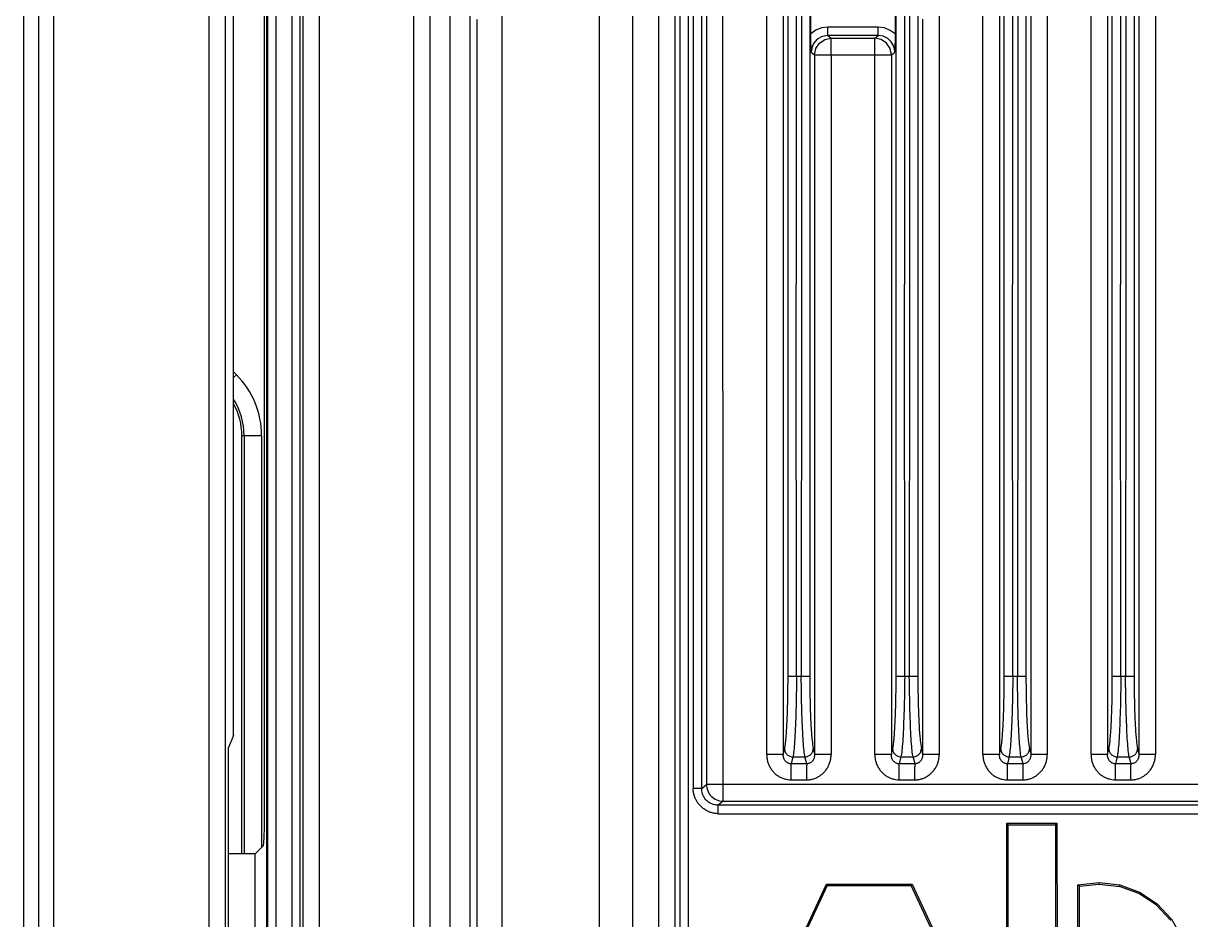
# Model space of a CAD drawing. Header units: millimetres. Extents: x -3132 to 28633, y 682 to 5849.
# Drawn here: x 23238.3 to 23308.5, y 5089.6 to 5143.4 of the extents above; entities that cross this region are included whole.
import ezdxf

# ---------------------------------------------------------------- set-up
doc = ezdxf.new("R2010")
doc.units = ezdxf.units.MM

# ---------------------------------------------------------------- blocks, each defined once
blk = doc.blocks.new('gf')
at = {"linetype": 'Continuous'}
for p, q in [((19936.159, 5447.259), (19936.159, 5018.821)), ((19937.076, 5447.259), (19937.076, 5019.862)), ((19963.024, 5125.971), (19963.024, 5432.418)), ((19961.798, 5399.73), (19961.798, 5126.778)), ((19970.792, 5375.763), (19970.792, 5138.578)), ((19950.654, 5267.773), (19950.654, 5369.434)), ((19950.792, 5369.434), (19950.792, 5147.434)), ((19980.857, 5272.194), (19980.857, 5367.325)), ((19981.851, 5367.325), (19981.851, 5272.194)), ((19991.227, 5367.325), (19991.227, 5272.194)), ((19993.857, 5272.194), (19993.857, 5367.325)), ((19994.851, 5367.325), (19994.851, 5272.194)), ((19996.734, 5367.325), (19996.733, 5272.212)), ((19997.727, 5367.325), (19997.727, 5272.194)), ((20000.357, 5272.194), (20000.357, 5367.325)), ((20001.351, 5367.325), (20001.351, 5272.194)), ((20003.234, 5367.325), (20003.233, 5272.212)), ((20004.227, 5367.325), (20004.227, 5272.194)), ((19950.846, 5366.42), (19950.846, 5150.448)), ((19952.968, 5366.198), (19952.968, 5150.67)), ((19953.967, 5150.62), (19953.967, 5366.249)), ((19959.627, 5366.249), (19959.627, 5150.62)), ((19960.626, 5150.547), (19960.626, 5366.321)), ((19950.775, 5365.452), (19950.775, 5151.417)), ((19951.363, 5150.925), (19951.363, 5365.944)), ((19952.309, 5365.934), (19952.309, 5150.934)), ((19952.809, 5150.909), (19952.809, 5365.96)), ((19974.357, 5365.325), (19974.357, 5151.544)), ((19975.351, 5151.544), (19975.351, 5365.325)), ((19977.234, 5365.325), (19977.234, 5270.386)), ((19978.229, 5270.381), (19978.227, 5365.325)), ((19972.792, 5361.194), (19972.792, 5155.675)), ((19937.992, 5156.265), (19937.992, 5360.776)), ((19982.138, 5276.761), (19982.138, 5360.863)), ((19983.446, 5360.863), (19983.446, 5276.879)), ((19988.638, 5276.761), (19988.638, 5360.863)), ((19989.946, 5360.863), (19989.946, 5276.879)), ((19995.138, 5276.761), (19995.138, 5360.863)), ((19996.446, 5360.863), (19996.446, 5276.879)), ((20001.638, 5276.761), (20001.638, 5360.863)), ((20002.946, 5360.863), (20002.946, 5276.879)), ((19975.638, 5358.863), (19975.638, 5158.005)), ((19976.153, 5158.005), (19976.153, 5358.863)), ((19976.432, 5358.863), (19976.432, 5270.142)), ((19976.946, 5270.142), (19976.946, 5358.863)), ((19947.31, 5351.197), (19947.31, 5165.949)), ((19948.309, 5165.949), (19948.309, 5351.197)), ((19948.792, 5273.331), (19948.792, 5351.197)), ((19982.637, 5350.434), (19982.637, 5300.434)), ((19982.947, 5350.434), (19982.947, 5300.434)), ((19989.137, 5350.434), (19989.137, 5300.434)), ((19989.447, 5350.434), (19989.447, 5300.434)), ((19995.637, 5350.434), (19995.637, 5300.434)), ((19995.947, 5350.434), (19995.947, 5300.434)), ((20002.137, 5350.434), (20002.137, 5300.434)), ((20002.447, 5350.434), (20002.447, 5300.434)), ((19983.504, 5315.501), (19983.504, 5321.368)), ((19988.58, 5321.368), (19988.58, 5315.501)), ((19964.93, 5317.739), (19964.93, 5201.881)), ((19963.455, 5200.505), (19963.456, 5316.363)), ((19990.234, 5316.378), (19990.233, 5272.212)), ((19984.533, 5315.409), (19984.533, 5315.909)), ((19987.552, 5315.909), (19984.533, 5315.909)), ((19987.552, 5315.409), (19987.552, 5315.909)), ((19984.533, 5315.409), (19984.732, 5315.243)), ((19987.552, 5315.409), (19984.533, 5315.409)), ((19984.731, 5315.151), (19984.727, 5315.243)), ((19984.732, 5315.243), (19987.353, 5315.243)), ((19987.353, 5315.243), (19987.552, 5315.409)), ((19987.357, 5272.194), (19987.357, 5315.243)), ((19983.534, 5314.412), (19983.734, 5314.244)), ((19983.734, 5314.244), (19983.733, 5272.212)), ((19983.734, 5314.244), (19984.361, 5314.244)), ((19984.361, 5314.244), (19984.727, 5314.244)), ((19984.727, 5314.244), (19984.727, 5272.194)), ((19984.727, 5314.244), (19987.357, 5314.244)), ((19987.357, 5314.244), (19988.351, 5314.244)), ((19988.351, 5314.244), (19988.551, 5314.412)), ((19988.351, 5314.244), (19988.351, 5272.194)), ((19982.653, 5276.879), (19982.637, 5300.434)), ((19982.947, 5300.434), (19982.932, 5276.879)), ((19989.153, 5276.879), (19989.137, 5300.434)), ((19989.447, 5300.434), (19989.432, 5276.879)), ((19995.653, 5276.879), (19995.637, 5300.434)), ((19995.947, 5300.434), (19995.932, 5276.879)), ((20002.153, 5276.879), (20002.137, 5300.434)), ((20002.447, 5300.434), (20002.432, 5276.879)), ((19948.967, 5295.019), (19948.792, 5295.193)), ((19948.792, 5294.844), (19948.967, 5295.019)), ((19949.298, 5266.211), (19949.298, 5291.35)), ((19950.486, 5291.35), (19949.298, 5291.35)), ((19949.432, 5291.35), (19949.432, 5266.211)), ((19950.486, 5291.35), (19950.486, 5266.603)), ((19983.446, 5276.879), (19982.138, 5276.879)), ((19989.946, 5276.879), (19988.638, 5276.879)), ((19996.446, 5276.879), (19995.138, 5276.879)), ((20002.946, 5276.879), (20001.638, 5276.879)), ((19982.138, 5276.525), (19982.138, 5276.761)), ((19988.638, 5276.525), (19988.638, 5276.761)), ((19995.138, 5276.525), (19995.138, 5276.761)), ((20001.638, 5276.525), (20001.638, 5276.761)), ((19948.792, 5273.331), (19948.496, 5272.614)), ((19948.496, 5259.992), (19948.496, 5272.614)), ((19981.851, 5272.194), (19980.857, 5272.194)), ((19981.851, 5272.194), (19981.937, 5272.563)), ((19982.429, 5272.049), (19982.331, 5271.632)), ((19982.429, 5272.049), (19983.156, 5272.049)), ((19983.276, 5271.632), (19983.156, 5272.049)), ((19983.655, 5272.532), (19983.733, 5272.212)), ((19988.351, 5272.194), (19987.357, 5272.194)), ((19988.351, 5272.194), (19988.437, 5272.563)), ((19988.929, 5272.049), (19988.831, 5271.632)), ((19988.929, 5272.049), (19989.656, 5272.049)), ((19989.776, 5271.632), (19989.656, 5272.049)), ((19990.155, 5272.532), (19990.233, 5272.212)), ((19994.851, 5272.194), (19993.857, 5272.194)), ((19994.851, 5272.194), (19994.937, 5272.563)), ((19995.429, 5272.049), (19995.331, 5271.632)), ((19995.429, 5272.049), (19996.156, 5272.049)), ((19996.276, 5271.632), (19996.156, 5272.049)), ((19996.655, 5272.532), (19996.733, 5272.212)), ((20001.351, 5272.194), (20000.357, 5272.194)), ((20001.351, 5272.194), (20001.437, 5272.563)), ((20001.929, 5272.049), (20001.831, 5271.632)), ((20001.929, 5272.049), (20002.656, 5272.049)), ((20002.776, 5271.632), (20002.656, 5272.049)), ((20003.155, 5272.532), (20003.233, 5272.212)), ((19982.331, 5270.67), (19982.331, 5271.632)), ((19983.276, 5271.632), (19982.331, 5271.632)), ((19983.253, 5271.418), (19983.253, 5270.67)), ((19988.831, 5270.67), (19988.831, 5271.632)), ((19989.776, 5271.632), (19988.831, 5271.632)), ((19989.753, 5271.418), (19989.753, 5270.67)), ((19995.331, 5270.67), (19995.331, 5271.632)), ((19996.276, 5271.632), (19995.331, 5271.632)), ((19996.253, 5271.418), (19996.253, 5270.67)), ((20001.831, 5270.67), (20001.831, 5271.632)), ((20002.776, 5271.632), (20001.831, 5271.632)), ((19982.331, 5270.67), (19983.253, 5270.67)), ((19988.831, 5270.67), (19989.753, 5270.67)), ((19995.331, 5270.67), (19996.253, 5270.67)), ((20001.831, 5270.67), (20002.753, 5270.67)), ((20002.753, 5270.67), (20002.753, 5270.824)), ((19976.946, 5270.142), (19976.432, 5270.142)), ((19976.946, 5270.142), (19977.234, 5270.386)), ((19977.703, 5270.384), (19977.335, 5270.383)), ((19977.917, 5270.383), (19977.703, 5270.384)), ((19978.229, 5270.381), (19977.917, 5270.383)), ((19978.23, 5270.301), (19978.229, 5270.381)), ((20039.355, 5270.381), (19978.229, 5270.381)), ((19978.232, 5269.92), (19978.23, 5270.301)), ((19978.232, 5269.724), (19978.232, 5269.92)), ((19978.232, 5269.385), (19977.945, 5269.145)), ((19977.945, 5268.632), (19977.945, 5269.145)), ((20039.639, 5269.145), (19977.945, 5269.145)), ((19978.232, 5269.385), (19978.232, 5269.392)), ((19978.232, 5269.385), (20039.353, 5269.385)), ((19977.945, 5268.632), (20039.639, 5268.632)), ((19995.296, 5259.714), (19995.292, 5268.058)), ((19995.38, 5267.97), (19995.292, 5268.058)), ((19995.292, 5268.058), (19998.31, 5268.058)), ((19995.38, 5259.715), (19995.38, 5267.97)), ((19995.38, 5267.97), (19998.222, 5267.97)), ((19998.222, 5267.97), (19998.31, 5268.058)), ((19998.222, 5267.97), (19998.222, 5259.131)), ((19998.31, 5268.058), (19998.315, 5259.132)), ((19950.595, 5266.712), (19950.094, 5266.211)), ((19950.094, 5266.211), (19948.496, 5266.211)), ((19950.094, 5250.658), (19950.094, 5266.211)), ((19979.347, 5253.468), (19984.442, 5264.399)), ((19984.498, 5264.311), (19979.485, 5253.556)), ((19984.442, 5264.399), (19989.604, 5264.399)), ((19984.498, 5264.311), (19984.442, 5264.399)), ((19984.498, 5264.311), (19989.548, 5264.311)), ((19989.548, 5264.311), (19989.604, 5264.399)), ((19994.561, 5253.556), (19989.548, 5264.311)), ((19989.604, 5264.399), (19994.699, 5253.468)), ((19999.57, 5264.353), (20000.848, 5264.494)), ((19999.57, 5261.151), (19999.57, 5264.353)), ((19999.658, 5264.275), (19999.57, 5264.353)), ((19999.658, 5264.275), (20000.848, 5264.406)), ((19999.658, 5261.281), (19999.658, 5264.275)), ((20000.848, 5264.406), (20000.848, 5264.494)), ((20000.848, 5264.494), (20002.08, 5264.351)), ((20000.848, 5264.406), (20002.06, 5264.266)), ((20002.06, 5264.266), (20002.08, 5264.351)), ((20003.233, 5263.842), (20002.06, 5264.266)), ((20002.08, 5264.351), (20003.272, 5263.92)), ((20003.233, 5263.842), (20003.272, 5263.92)), ((20004.273, 5263.154), (20003.233, 5263.842)), ((20003.272, 5263.92), (20004.329, 5263.221)), ((20004.273, 5263.154), (20004.329, 5263.221)), ((20005.127, 5262.239), (20004.273, 5263.154)), ((20004.329, 5263.221), (20005.197, 5262.292)), ((20005.127, 5262.239), (20005.197, 5262.292)), ((20005.197, 5262.292), (20005.84, 5261.182))]:
    blk.add_line(p, q, dxfattribs=at)
for points in [[(19984.533, 5315.909), (19984.161, 5315.862), (19983.811, 5315.724), (19983.504, 5315.501)], [(19983.534, 5314.412), (19983.522, 5314.687), (19983.513, 5314.961), (19983.507, 5315.234), (19983.504, 5315.501)], [(19988.58, 5315.501), (19988.288, 5315.716), (19987.939, 5315.858), (19987.552, 5315.909)], [(19988.58, 5315.501), (19988.576, 5315.145), (19988.566, 5314.779), (19988.551, 5314.412)], [(19984.533, 5315.409), (19984.196, 5315.352), (19983.891, 5315.178), (19983.679, 5314.931), (19983.566, 5314.666), (19983.534, 5314.412)], [(19983.734, 5314.244), (19983.811, 5314.625), (19984.027, 5314.949), (19984.351, 5315.166), (19984.732, 5315.243)], [(19984.727, 5314.244), (19984.731, 5314.609), (19984.731, 5315.151)], [(19988.351, 5314.244), (19988.276, 5314.62), (19988.061, 5314.946), (19987.737, 5315.165), (19987.353, 5315.243)], [(19988.551, 5314.412), (19988.531, 5314.611), (19988.463, 5314.823), (19988.334, 5315.034), (19988.133, 5315.225), (19987.86, 5315.361), (19987.552, 5315.409)], [(19982.653, 5276.879), (19982.649, 5276.617), (19982.646, 5276.356), (19982.641, 5276.096), (19982.637, 5275.839), (19982.632, 5275.584), (19982.626, 5275.333), (19982.62, 5275.086), (19982.614, 5274.844), (19982.607, 5274.608), (19982.599, 5274.378), (19982.591, 5274.154), (19982.583, 5273.939), (19982.574, 5273.731), (19982.564, 5273.532), (19982.555, 5273.342), (19982.544, 5273.162), (19982.533, 5272.992), (19982.522, 5272.833), (19982.51, 5272.685), (19982.498, 5272.548), (19982.485, 5272.423), (19982.472, 5272.311), (19982.458, 5272.211), (19982.443, 5272.123), (19982.429, 5272.049)], [(19983.156, 5272.049), (19983.141, 5272.123), (19983.127, 5272.211), (19983.113, 5272.311), (19983.1, 5272.423), (19983.087, 5272.548), (19983.074, 5272.685), (19983.063, 5272.833), (19983.051, 5272.992), (19983.04, 5273.162), (19983.03, 5273.342), (19983.02, 5273.532), (19983.011, 5273.731), (19983.002, 5273.939), (19982.993, 5274.154), (19982.985, 5274.378), (19982.978, 5274.608), (19982.971, 5274.844), (19982.965, 5275.086), (19982.958, 5275.333), (19982.953, 5275.584), (19982.948, 5275.839), (19982.943, 5276.096), (19982.939, 5276.356), (19982.935, 5276.617), (19982.932, 5276.879)], [(19983.446, 5276.879), (19983.447, 5276.585), (19983.448, 5276.288), (19983.452, 5275.991), (19983.456, 5275.695), (19983.462, 5275.404), (19983.469, 5275.115), (19983.477, 5274.832), (19983.486, 5274.567), (19983.496, 5274.319), (19983.506, 5274.106), (19983.515, 5273.926), (19983.524, 5273.772), (19983.532, 5273.639), (19983.54, 5273.525), (19983.547, 5273.428), (19983.555, 5273.336), (19983.565, 5273.243), (19983.576, 5273.144), (19983.588, 5273.037), (19983.601, 5272.92), (19983.617, 5272.795), (19983.635, 5272.665), (19983.655, 5272.532)], [(19989.153, 5276.879), (19989.149, 5276.617), (19989.146, 5276.356), (19989.141, 5276.096), (19989.137, 5275.839), (19989.132, 5275.584), (19989.126, 5275.333), (19989.12, 5275.086), (19989.114, 5274.844), (19989.107, 5274.608), (19989.099, 5274.378), (19989.091, 5274.154), (19989.083, 5273.939), (19989.074, 5273.731), (19989.064, 5273.532), (19989.055, 5273.342), (19989.044, 5273.162), (19989.033, 5272.992), (19989.022, 5272.833), (19989.01, 5272.685), (19988.998, 5272.548), (19988.985, 5272.423), (19988.972, 5272.311), (19988.958, 5272.211), (19988.943, 5272.123), (19988.929, 5272.049)], [(19989.656, 5272.049), (19989.641, 5272.123), (19989.627, 5272.211), (19989.613, 5272.311), (19989.6, 5272.423), (19989.587, 5272.548), (19989.574, 5272.685), (19989.563, 5272.833), (19989.551, 5272.992), (19989.54, 5273.162), (19989.53, 5273.342), (19989.52, 5273.532), (19989.511, 5273.731), (19989.502, 5273.939), (19989.493, 5274.154), (19989.485, 5274.378), (19989.478, 5274.608), (19989.471, 5274.844), (19989.465, 5275.086), (19989.458, 5275.333), (19989.453, 5275.584), (19989.448, 5275.839), (19989.443, 5276.096), (19989.439, 5276.356), (19989.435, 5276.617), (19989.432, 5276.879)], [(19989.946, 5276.879), (19989.947, 5276.585), (19989.948, 5276.288), (19989.952, 5275.991), (19989.956, 5275.695), (19989.962, 5275.404), (19989.969, 5275.115), (19989.977, 5274.832), (19989.986, 5274.567), (19989.996, 5274.319), (19990.006, 5274.106), (19990.015, 5273.926), (19990.024, 5273.772), (19990.032, 5273.639), (19990.04, 5273.525), (19990.047, 5273.428), (19990.055, 5273.336), (19990.065, 5273.243), (19990.076, 5273.144), (19990.088, 5273.037), (19990.101, 5272.92), (19990.117, 5272.795), (19990.135, 5272.665), (19990.155, 5272.532)], [(19995.653, 5276.879), (19995.649, 5276.617), (19995.646, 5276.356), (19995.641, 5276.096), (19995.637, 5275.839), (19995.632, 5275.584), (19995.626, 5275.333), (19995.62, 5275.086), (19995.614, 5274.844), (19995.607, 5274.608), (19995.599, 5274.378), (19995.591, 5274.154), (19995.583, 5273.939), (19995.574, 5273.731), (19995.564, 5273.532), (19995.555, 5273.342), (19995.544, 5273.162), (19995.533, 5272.992), (19995.522, 5272.833), (19995.51, 5272.685), (19995.498, 5272.548), (19995.485, 5272.423), (19995.472, 5272.311), (19995.458, 5272.211), (19995.443, 5272.123), (19995.429, 5272.049)], [(19996.156, 5272.049), (19996.141, 5272.123), (19996.127, 5272.211), (19996.113, 5272.311), (19996.1, 5272.423), (19996.087, 5272.548), (19996.074, 5272.685), (19996.063, 5272.833), (19996.051, 5272.992), (19996.04, 5273.162), (19996.03, 5273.342), (19996.02, 5273.532), (19996.011, 5273.731), (19996.002, 5273.939), (19995.993, 5274.154), (19995.985, 5274.378), (19995.978, 5274.608), (19995.971, 5274.844), (19995.965, 5275.086), (19995.958, 5275.333), (19995.953, 5275.584), (19995.948, 5275.839), (19995.943, 5276.096), (19995.939, 5276.356), (19995.935, 5276.617), (19995.932, 5276.879)], [(19996.446, 5276.879), (19996.447, 5276.585), (19996.448, 5276.288), (19996.452, 5275.991), (19996.456, 5275.695), (19996.462, 5275.404), (19996.469, 5275.115), (19996.477, 5274.832), (19996.486, 5274.567), (19996.496, 5274.319), (19996.506, 5274.106), (19996.515, 5273.926), (19996.524, 5273.772), (19996.532, 5273.639), (19996.54, 5273.525), (19996.547, 5273.428), (19996.555, 5273.336), (19996.565, 5273.243), (19996.576, 5273.144), (19996.588, 5273.037), (19996.601, 5272.92), (19996.617, 5272.795), (19996.635, 5272.665), (19996.655, 5272.532)], [(20002.153, 5276.879), (20002.149, 5276.617), (20002.146, 5276.356), (20002.141, 5276.096), (20002.137, 5275.839), (20002.132, 5275.584), (20002.126, 5275.333), (20002.12, 5275.086), (20002.114, 5274.844), (20002.107, 5274.608), (20002.099, 5274.378), (20002.091, 5274.154), (20002.083, 5273.939), (20002.074, 5273.731), (20002.064, 5273.532), (20002.055, 5273.342), (20002.044, 5273.162), (20002.033, 5272.992), (20002.022, 5272.833), (20002.01, 5272.685), (20001.998, 5272.548), (20001.985, 5272.423), (20001.972, 5272.311), (20001.958, 5272.211), (20001.943, 5272.123), (20001.929, 5272.049)], [(20002.656, 5272.049), (20002.641, 5272.123), (20002.627, 5272.211), (20002.613, 5272.311), (20002.6, 5272.423), (20002.587, 5272.548), (20002.574, 5272.685), (20002.563, 5272.833), (20002.551, 5272.992), (20002.54, 5273.162), (20002.53, 5273.342), (20002.52, 5273.532), (20002.511, 5273.731), (20002.502, 5273.939), (20002.493, 5274.154), (20002.485, 5274.378), (20002.478, 5274.608), (20002.471, 5274.844), (20002.465, 5275.086), (20002.458, 5275.333), (20002.453, 5275.584), (20002.448, 5275.839), (20002.443, 5276.096), (20002.439, 5276.356), (20002.435, 5276.617), (20002.432, 5276.879)], [(20002.946, 5276.879), (20002.947, 5276.585), (20002.948, 5276.288), (20002.952, 5275.991), (20002.956, 5275.695), (20002.962, 5275.404), (20002.969, 5275.115), (20002.977, 5274.832), (20002.986, 5274.567), (20002.996, 5274.319), (20003.006, 5274.106), (20003.015, 5273.926), (20003.024, 5273.772), (20003.032, 5273.639), (20003.04, 5273.525), (20003.047, 5273.428), (20003.055, 5273.336), (20003.065, 5273.243), (20003.076, 5273.144), (20003.088, 5273.037), (20003.101, 5272.92), (20003.117, 5272.795), (20003.135, 5272.665), (20003.155, 5272.532)], [(19981.937, 5272.563), (19981.944, 5272.597), (19981.951, 5272.635), (19981.958, 5272.676), (19981.965, 5272.72), (19981.972, 5272.768), (19981.979, 5272.819), (19981.986, 5272.874), (19981.992, 5272.931), (19981.999, 5272.992), (19982.005, 5273.055), (19982.012, 5273.122), (19982.018, 5273.192), (19982.025, 5273.264), (19982.031, 5273.34), (19982.037, 5273.418), (19982.043, 5273.5), (19982.048, 5273.584), (19982.054, 5273.671), (19982.06, 5273.76), (19982.065, 5273.852), (19982.07, 5273.946), (19982.075, 5274.043), (19982.08, 5274.142), (19982.085, 5274.243), (19982.089, 5274.346), (19982.094, 5274.45), (19982.098, 5274.557), (19982.102, 5274.665), (19982.106, 5274.775), (19982.109, 5274.886), (19982.113, 5274.998), (19982.116, 5275.111), (19982.119, 5275.226), (19982.121, 5275.341), (19982.124, 5275.457), (19982.126, 5275.574), (19982.129, 5275.692), (19982.13, 5275.81), (19982.132, 5275.929), (19982.134, 5276.048), (19982.135, 5276.167), (19982.136, 5276.287), (19982.138, 5276.525)], [(19988.437, 5272.563), (19988.444, 5272.597), (19988.451, 5272.635), (19988.458, 5272.676), (19988.465, 5272.72), (19988.472, 5272.768), (19988.479, 5272.819), (19988.486, 5272.874), (19988.492, 5272.931), (19988.499, 5272.992), (19988.505, 5273.055), (19988.512, 5273.122), (19988.518, 5273.192), (19988.525, 5273.264), (19988.531, 5273.34), (19988.537, 5273.418), (19988.543, 5273.5), (19988.548, 5273.584), (19988.554, 5273.671), (19988.56, 5273.76), (19988.565, 5273.852), (19988.57, 5273.946), (19988.575, 5274.043), (19988.58, 5274.142), (19988.585, 5274.243), (19988.589, 5274.346), (19988.594, 5274.45), (19988.598, 5274.557), (19988.602, 5274.665), (19988.606, 5274.775), (19988.609, 5274.886), (19988.613, 5274.998), (19988.616, 5275.111), (19988.619, 5275.226), (19988.621, 5275.341), (19988.624, 5275.457), (19988.626, 5275.574), (19988.629, 5275.692), (19988.63, 5275.81), (19988.632, 5275.929), (19988.634, 5276.048), (19988.635, 5276.167), (19988.636, 5276.287), (19988.638, 5276.525)], [(19994.937, 5272.563), (19994.944, 5272.597), (19994.951, 5272.635), (19994.958, 5272.676), (19994.965, 5272.72), (19994.972, 5272.768), (19994.979, 5272.819), (19994.986, 5272.874), (19994.992, 5272.931), (19994.999, 5272.992), (19995.005, 5273.055), (19995.012, 5273.122), (19995.018, 5273.192), (19995.025, 5273.264), (19995.031, 5273.34), (19995.037, 5273.418), (19995.043, 5273.5), (19995.048, 5273.584), (19995.054, 5273.671), (19995.06, 5273.76), (19995.065, 5273.852), (19995.07, 5273.946), (19995.075, 5274.043), (19995.08, 5274.142), (19995.085, 5274.243), (19995.089, 5274.346), (19995.094, 5274.45), (19995.098, 5274.557), (19995.102, 5274.665), (19995.106, 5274.775), (19995.109, 5274.886), (19995.113, 5274.998), (19995.116, 5275.111), (19995.119, 5275.226), (19995.121, 5275.341), (19995.124, 5275.457), (19995.126, 5275.574), (19995.129, 5275.692), (19995.13, 5275.81), (19995.132, 5275.929), (19995.134, 5276.048), (19995.135, 5276.167), (19995.136, 5276.287), (19995.138, 5276.525)], [(20001.437, 5272.563), (20001.444, 5272.597), (20001.451, 5272.635), (20001.458, 5272.676), (20001.465, 5272.72), (20001.472, 5272.768), (20001.479, 5272.819), (20001.486, 5272.874), (20001.492, 5272.931), (20001.499, 5272.992), (20001.505, 5273.055), (20001.512, 5273.122), (20001.518, 5273.192), (20001.525, 5273.264), (20001.531, 5273.34), (20001.537, 5273.418), (20001.543, 5273.5), (20001.548, 5273.584), (20001.554, 5273.671), (20001.56, 5273.76), (20001.565, 5273.852), (20001.57, 5273.946), (20001.575, 5274.043), (20001.58, 5274.142), (20001.585, 5274.243), (20001.589, 5274.346), (20001.594, 5274.45), (20001.598, 5274.557), (20001.602, 5274.665), (20001.606, 5274.775), (20001.609, 5274.886), (20001.613, 5274.998), (20001.616, 5275.111), (20001.619, 5275.226), (20001.621, 5275.341), (20001.624, 5275.457), (20001.626, 5275.574), (20001.629, 5275.692), (20001.63, 5275.81), (20001.632, 5275.929), (20001.634, 5276.048), (20001.635, 5276.167), (20001.636, 5276.287), (20001.638, 5276.525)], [(19980.857, 5272.194), (19980.857, 5272.141), (19980.86, 5272.088), (19980.864, 5272.035), (19980.87, 5271.982), (19980.878, 5271.928), (19980.888, 5271.875), (19980.9, 5271.822), (19980.913, 5271.77), (19980.929, 5271.717), (19980.947, 5271.665), (19980.966, 5271.614), (19980.988, 5271.563), (19981.011, 5271.513), (19981.036, 5271.464), (19981.063, 5271.416), (19981.091, 5271.368), (19981.121, 5271.322), (19981.153, 5271.276), (19981.186, 5271.232), (19981.221, 5271.19), (19981.257, 5271.148), (19981.295, 5271.109), (19981.333, 5271.07), (19981.373, 5271.034), (19981.414, 5270.999), (19981.455, 5270.966), (19981.498, 5270.934), (19981.541, 5270.905), (19981.585, 5270.877), (19981.63, 5270.851), (19981.675, 5270.826), (19981.721, 5270.804), (19981.767, 5270.783), (19981.814, 5270.765), (19981.861, 5270.748), (19981.908, 5270.733), (19981.955, 5270.719), (19982.003, 5270.708)], [(19982.331, 5271.632), (19982.291, 5271.634), (19982.249, 5271.639), (19982.207, 5271.648), (19982.167, 5271.661), (19982.133, 5271.675), (19982.104, 5271.69), (19982.079, 5271.705), (19982.056, 5271.721), (19982.031, 5271.742), (19982.005, 5271.767), (19981.978, 5271.798), (19981.95, 5271.834), (19981.925, 5271.875), (19981.903, 5271.92), (19981.884, 5271.969), (19981.868, 5272.022), (19981.858, 5272.077), (19981.852, 5272.134), (19981.851, 5272.194)], [(19981.93, 5272.532), (19981.932, 5272.488), (19981.939, 5272.444), (19981.95, 5272.401), (19981.966, 5272.359), (19981.984, 5272.319), (19982.007, 5272.28), (19982.033, 5272.243), (19982.063, 5272.209), (19982.095, 5272.178), (19982.131, 5272.149), (19982.168, 5272.124), (19982.208, 5272.102), (19982.25, 5272.084), (19982.293, 5272.069), (19982.338, 5272.058), (19982.383, 5272.052), (19982.429, 5272.049)], [(19983.156, 5272.049), (19983.201, 5272.052), (19983.247, 5272.058), (19983.291, 5272.069), (19983.334, 5272.084), (19983.376, 5272.102), (19983.416, 5272.124), (19983.454, 5272.149), (19983.489, 5272.178), (19983.522, 5272.209), (19983.551, 5272.243), (19983.577, 5272.28), (19983.6, 5272.319), (19983.619, 5272.359), (19983.634, 5272.401), (19983.645, 5272.444), (19983.652, 5272.488), (19983.655, 5272.532)], [(19983.253, 5270.67), (19983.302, 5270.671), (19983.351, 5270.672), (19983.401, 5270.676), (19983.45, 5270.682), (19983.5, 5270.689), (19983.55, 5270.698), (19983.6, 5270.71), (19983.649, 5270.723), (19983.698, 5270.738), (19983.747, 5270.755), (19983.796, 5270.774), (19983.843, 5270.795), (19983.891, 5270.818), (19983.938, 5270.842), (19983.984, 5270.869), (19984.029, 5270.897), (19984.074, 5270.927), (19984.118, 5270.96), (19984.162, 5270.994), (19984.204, 5271.03), (19984.246, 5271.068), (19984.286, 5271.107), (19984.325, 5271.148), (19984.362, 5271.19), (19984.398, 5271.234), (19984.432, 5271.279), (19984.465, 5271.324), (19984.496, 5271.371), (19984.524, 5271.419), (19984.551, 5271.468), (19984.577, 5271.517), (19984.6, 5271.567), (19984.621, 5271.618), (19984.641, 5271.669), (19984.658, 5271.721), (19984.674, 5271.773), (19984.688, 5271.826), (19984.699, 5271.879), (19984.709, 5271.932), (19984.716, 5271.984), (19984.722, 5272.037), (19984.726, 5272.09), (19984.727, 5272.142), (19984.727, 5272.194)], [(19983.733, 5272.212), (19983.734, 5272.154), (19983.729, 5272.096), (19983.72, 5272.039), (19983.706, 5271.984), (19983.689, 5271.936), (19983.67, 5271.895), (19983.647, 5271.854), (19983.621, 5271.816), (19983.594, 5271.782), (19983.567, 5271.755), (19983.542, 5271.732), (19983.519, 5271.714), (19983.495, 5271.699), (19983.468, 5271.684), (19983.436, 5271.669), (19983.398, 5271.655), (19983.357, 5271.643), (19983.316, 5271.636), (19983.276, 5271.632)], [(19984.727, 5272.194), (19983.913, 5272.194), (19983.87, 5272.194), (19983.832, 5272.196), (19983.8, 5272.198), (19983.775, 5272.2), (19983.755, 5272.204), (19983.741, 5272.208), (19983.733, 5272.212)], [(19987.357, 5272.194), (19987.357, 5272.141), (19987.36, 5272.088), (19987.364, 5272.035), (19987.37, 5271.982), (19987.378, 5271.928), (19987.388, 5271.875), (19987.399, 5271.822), (19987.413, 5271.77), (19987.429, 5271.717), (19987.447, 5271.665), (19987.466, 5271.614), (19987.488, 5271.563), (19987.511, 5271.513), (19987.536, 5271.464), (19987.563, 5271.416), (19987.591, 5271.368), (19987.621, 5271.322), (19987.653, 5271.276), (19987.686, 5271.232), (19987.721, 5271.19), (19987.757, 5271.148), (19987.795, 5271.109), (19987.833, 5271.07), (19987.873, 5271.034), (19987.914, 5270.999), (19987.955, 5270.966), (19987.998, 5270.934), (19988.041, 5270.905), (19988.085, 5270.877), (19988.13, 5270.851), (19988.175, 5270.826), (19988.221, 5270.804), (19988.267, 5270.783), (19988.314, 5270.765), (19988.361, 5270.748), (19988.408, 5270.733), (19988.455, 5270.719), (19988.503, 5270.708)], [(19988.831, 5271.632), (19988.791, 5271.634), (19988.749, 5271.639), (19988.707, 5271.648), (19988.667, 5271.661), (19988.633, 5271.675), (19988.604, 5271.69), (19988.579, 5271.705), (19988.556, 5271.721), (19988.531, 5271.742), (19988.505, 5271.767), (19988.478, 5271.798), (19988.45, 5271.834), (19988.425, 5271.875), (19988.403, 5271.92), (19988.384, 5271.969), (19988.368, 5272.022), (19988.358, 5272.077), (19988.352, 5272.134), (19988.351, 5272.194)], [(19988.43, 5272.532), (19988.432, 5272.488), (19988.439, 5272.444), (19988.45, 5272.401), (19988.466, 5272.359), (19988.484, 5272.319), (19988.507, 5272.28), (19988.533, 5272.243), (19988.563, 5272.209), (19988.595, 5272.178), (19988.631, 5272.149), (19988.668, 5272.124), (19988.708, 5272.102), (19988.75, 5272.084), (19988.793, 5272.069), (19988.838, 5272.058), (19988.883, 5272.052), (19988.929, 5272.049)], [(19989.656, 5272.049), (19989.701, 5272.052), (19989.747, 5272.058), (19989.791, 5272.069), (19989.834, 5272.084), (19989.876, 5272.102), (19989.916, 5272.124), (19989.954, 5272.149), (19989.989, 5272.178), (19990.022, 5272.209), (19990.051, 5272.243), (19990.077, 5272.28), (19990.1, 5272.319), (19990.119, 5272.359), (19990.134, 5272.401), (19990.145, 5272.444), (19990.152, 5272.488), (19990.155, 5272.532)], [(19989.753, 5270.67), (19989.802, 5270.671), (19989.851, 5270.672), (19989.901, 5270.676), (19989.95, 5270.682), (19990, 5270.689), (19990.05, 5270.698), (19990.1, 5270.71), (19990.149, 5270.723), (19990.198, 5270.738), (19990.247, 5270.755), (19990.296, 5270.774), (19990.343, 5270.795), (19990.391, 5270.818), (19990.438, 5270.842), (19990.484, 5270.869), (19990.529, 5270.897), (19990.574, 5270.927), (19990.618, 5270.96), (19990.662, 5270.994), (19990.704, 5271.03), (19990.746, 5271.068), (19990.786, 5271.107), (19990.825, 5271.148), (19990.862, 5271.19), (19990.898, 5271.234), (19990.932, 5271.279), (19990.965, 5271.324), (19990.996, 5271.371), (19991.024, 5271.419), (19991.051, 5271.468), (19991.077, 5271.517), (19991.1, 5271.567), (19991.121, 5271.618), (19991.141, 5271.669), (19991.158, 5271.721), (19991.174, 5271.773), (19991.188, 5271.826), (19991.199, 5271.879), (19991.209, 5271.932), (19991.216, 5271.984), (19991.222, 5272.037), (19991.226, 5272.09), (19991.227, 5272.142), (19991.227, 5272.194)], [(19990.233, 5272.212), (19990.234, 5272.154), (19990.229, 5272.096), (19990.22, 5272.039), (19990.206, 5271.984), (19990.189, 5271.936), (19990.17, 5271.895), (19990.147, 5271.854), (19990.121, 5271.816), (19990.094, 5271.782), (19990.067, 5271.755), (19990.042, 5271.732), (19990.019, 5271.714), (19989.995, 5271.699), (19989.968, 5271.684), (19989.936, 5271.669), (19989.898, 5271.655), (19989.857, 5271.643), (19989.816, 5271.636), (19989.776, 5271.632)], [(19991.227, 5272.194), (19990.413, 5272.194), (19990.37, 5272.194), (19990.332, 5272.196), (19990.3, 5272.198), (19990.275, 5272.2), (19990.255, 5272.204), (19990.241, 5272.208), (19990.233, 5272.212)], [(19993.857, 5272.194), (19993.857, 5272.141), (19993.86, 5272.088), (19993.864, 5272.035), (19993.87, 5271.982), (19993.878, 5271.928), (19993.888, 5271.875), (19993.9, 5271.822), (19993.913, 5271.77), (19993.929, 5271.717), (19993.947, 5271.665), (19993.966, 5271.614), (19993.988, 5271.563), (19994.011, 5271.513), (19994.036, 5271.464), (19994.063, 5271.416), (19994.091, 5271.368), (19994.121, 5271.322), (19994.153, 5271.276), (19994.186, 5271.232), (19994.221, 5271.19), (19994.257, 5271.148), (19994.295, 5271.109), (19994.333, 5271.07), (19994.373, 5271.034), (19994.414, 5270.999), (19994.455, 5270.966), (19994.498, 5270.934), (19994.541, 5270.905), (19994.585, 5270.877), (19994.63, 5270.851), (19994.675, 5270.826), (19994.721, 5270.804), (19994.767, 5270.783), (19994.814, 5270.765), (19994.861, 5270.748), (19994.908, 5270.733), (19994.955, 5270.719), (19995.003, 5270.708)], [(19995.331, 5271.632), (19995.291, 5271.634), (19995.249, 5271.639), (19995.207, 5271.648), (19995.167, 5271.661), (19995.133, 5271.675), (19995.104, 5271.69), (19995.079, 5271.705), (19995.056, 5271.721), (19995.031, 5271.742), (19995.005, 5271.767), (19994.978, 5271.798), (19994.95, 5271.834), (19994.925, 5271.875), (19994.903, 5271.92), (19994.884, 5271.969), (19994.868, 5272.022), (19994.858, 5272.077), (19994.852, 5272.134), (19994.851, 5272.194)], [(19994.93, 5272.532), (19994.932, 5272.488), (19994.939, 5272.444), (19994.95, 5272.401), (19994.966, 5272.359), (19994.984, 5272.319), (19995.007, 5272.28), (19995.033, 5272.243), (19995.063, 5272.209), (19995.095, 5272.178), (19995.131, 5272.149), (19995.168, 5272.124), (19995.208, 5272.102), (19995.25, 5272.084), (19995.293, 5272.069), (19995.338, 5272.058), (19995.383, 5272.052), (19995.429, 5272.049)], [(19996.156, 5272.049), (19996.201, 5272.052), (19996.247, 5272.058), (19996.291, 5272.069), (19996.334, 5272.084), (19996.376, 5272.102), (19996.416, 5272.124), (19996.454, 5272.149), (19996.489, 5272.178), (19996.522, 5272.209), (19996.551, 5272.243), (19996.577, 5272.28), (19996.6, 5272.319), (19996.619, 5272.359), (19996.634, 5272.401), (19996.645, 5272.444), (19996.652, 5272.488), (19996.655, 5272.532)], [(19996.253, 5270.67), (19996.302, 5270.671), (19996.351, 5270.672), (19996.401, 5270.676), (19996.45, 5270.682), (19996.5, 5270.689), (19996.55, 5270.698), (19996.6, 5270.71), (19996.649, 5270.723), (19996.698, 5270.738), (19996.747, 5270.755), (19996.796, 5270.774), (19996.843, 5270.795), (19996.891, 5270.818), (19996.938, 5270.842), (19996.984, 5270.869), (19997.029, 5270.897), (19997.074, 5270.927), (19997.118, 5270.96), (19997.162, 5270.994), (19997.204, 5271.03), (19997.246, 5271.068), (19997.286, 5271.107), (19997.325, 5271.148), (19997.362, 5271.19), (19997.398, 5271.234), (19997.432, 5271.279), (19997.465, 5271.324), (19997.496, 5271.371), (19997.524, 5271.419), (19997.551, 5271.468), (19997.577, 5271.517), (19997.6, 5271.567), (19997.621, 5271.618), (19997.641, 5271.669), (19997.658, 5271.721), (19997.674, 5271.773), (19997.688, 5271.826), (19997.699, 5271.879), (19997.709, 5271.932), (19997.716, 5271.984), (19997.722, 5272.037), (19997.726, 5272.09), (19997.727, 5272.142), (19997.727, 5272.194)], [(19996.733, 5272.212), (19996.734, 5272.154), (19996.729, 5272.096), (19996.72, 5272.039), (19996.706, 5271.984), (19996.689, 5271.936), (19996.67, 5271.895), (19996.647, 5271.854), (19996.621, 5271.816), (19996.594, 5271.782), (19996.567, 5271.755), (19996.542, 5271.732), (19996.519, 5271.714), (19996.495, 5271.699), (19996.468, 5271.684), (19996.436, 5271.669), (19996.398, 5271.655), (19996.357, 5271.643), (19996.316, 5271.636), (19996.276, 5271.632)], [(19997.727, 5272.194), (19996.913, 5272.194), (19996.87, 5272.194), (19996.832, 5272.196), (19996.8, 5272.198), (19996.775, 5272.2), (19996.755, 5272.204), (19996.741, 5272.208), (19996.733, 5272.212)], [(20000.357, 5272.194), (20000.357, 5272.141), (20000.36, 5272.088), (20000.364, 5272.035), (20000.37, 5271.982), (20000.378, 5271.928), (20000.388, 5271.875), (20000.4, 5271.822), (20000.413, 5271.77), (20000.429, 5271.717), (20000.447, 5271.665), (20000.466, 5271.614), (20000.488, 5271.563), (20000.511, 5271.513), (20000.536, 5271.464), (20000.563, 5271.416), (20000.591, 5271.368), (20000.621, 5271.322), (20000.653, 5271.276), (20000.686, 5271.232), (20000.721, 5271.19), (20000.757, 5271.148), (20000.795, 5271.109), (20000.833, 5271.07), (20000.873, 5271.034), (20000.914, 5270.999), (20000.955, 5270.966), (20000.998, 5270.934), (20001.041, 5270.905), (20001.085, 5270.877), (20001.13, 5270.851), (20001.175, 5270.826), (20001.221, 5270.804), (20001.267, 5270.783), (20001.314, 5270.765), (20001.361, 5270.748), (20001.408, 5270.733), (20001.455, 5270.719), (20001.503, 5270.708)], [(20001.831, 5271.632), (20001.791, 5271.634), (20001.749, 5271.639), (20001.707, 5271.648), (20001.667, 5271.661), (20001.633, 5271.675), (20001.604, 5271.69), (20001.579, 5271.705), (20001.556, 5271.721), (20001.531, 5271.742), (20001.505, 5271.767), (20001.478, 5271.798), (20001.45, 5271.834), (20001.425, 5271.875), (20001.403, 5271.92), (20001.384, 5271.969), (20001.368, 5272.022), (20001.358, 5272.077), (20001.352, 5272.134), (20001.351, 5272.194)], [(20001.43, 5272.532), (20001.432, 5272.488), (20001.439, 5272.444), (20001.45, 5272.401), (20001.466, 5272.359), (20001.484, 5272.319), (20001.507, 5272.28), (20001.533, 5272.243), (20001.563, 5272.209), (20001.595, 5272.178), (20001.631, 5272.149), (20001.668, 5272.124), (20001.708, 5272.102), (20001.75, 5272.084), (20001.793, 5272.069), (20001.838, 5272.058), (20001.883, 5272.052), (20001.929, 5272.049)], [(20002.656, 5272.049), (20002.701, 5272.052), (20002.747, 5272.058), (20002.791, 5272.069), (20002.834, 5272.084), (20002.876, 5272.102), (20002.916, 5272.124), (20002.954, 5272.149), (20002.989, 5272.178), (20003.022, 5272.209), (20003.051, 5272.243), (20003.077, 5272.28), (20003.1, 5272.319), (20003.119, 5272.359), (20003.134, 5272.401), (20003.145, 5272.444), (20003.152, 5272.488), (20003.155, 5272.532)], [(20002.753, 5270.67), (20002.802, 5270.671), (20002.851, 5270.672), (20002.901, 5270.676), (20002.95, 5270.681), (20003, 5270.689), (20003.05, 5270.698), (20003.099, 5270.71), (20003.149, 5270.723), (20003.198, 5270.738), (20003.247, 5270.755), (20003.295, 5270.774), (20003.343, 5270.795), (20003.391, 5270.818), (20003.437, 5270.842), (20003.484, 5270.869), (20003.529, 5270.897), (20003.574, 5270.927), (20003.618, 5270.96), (20003.662, 5270.994), (20003.704, 5271.03), (20003.746, 5271.067), (20003.786, 5271.107), (20003.825, 5271.148), (20003.862, 5271.19), (20003.898, 5271.234), (20003.932, 5271.279), (20003.965, 5271.324), (20003.995, 5271.371), (20004.024, 5271.419), (20004.051, 5271.468), (20004.077, 5271.517), (20004.1, 5271.567), (20004.121, 5271.618), (20004.141, 5271.669), (20004.158, 5271.721), (20004.174, 5271.773), (20004.188, 5271.826), (20004.199, 5271.879), (20004.209, 5271.932), (20004.216, 5271.984), (20004.222, 5272.037), (20004.226, 5272.09), (20004.227, 5272.142), (20004.227, 5272.194)], [(20003.233, 5272.212), (20003.234, 5272.154), (20003.229, 5272.096), (20003.22, 5272.039), (20003.206, 5271.984), (20003.189, 5271.936), (20003.17, 5271.895), (20003.147, 5271.854), (20003.121, 5271.815), (20003.094, 5271.782), (20003.067, 5271.755), (20003.042, 5271.732), (20003.019, 5271.714), (20002.995, 5271.699), (20002.968, 5271.684), (20002.936, 5271.669), (20002.898, 5271.655), (20002.857, 5271.643), (20002.816, 5271.636), (20002.776, 5271.632)], [(20004.227, 5272.194), (20003.413, 5272.194), (20003.37, 5272.194), (20003.332, 5272.196), (20003.3, 5272.198), (20003.275, 5272.2), (20003.255, 5272.204), (20003.241, 5272.208), (20003.233, 5272.212)], [(19983.276, 5271.632), (19983.27, 5271.609), (19983.265, 5271.581), (19983.26, 5271.547), (19983.257, 5271.509), (19983.254, 5271.466), (19983.253, 5271.418)], [(19989.776, 5271.632), (19989.77, 5271.609), (19989.765, 5271.581), (19989.76, 5271.547), (19989.757, 5271.509), (19989.754, 5271.466), (19989.753, 5271.418)], [(19996.276, 5271.632), (19996.27, 5271.609), (19996.265, 5271.581), (19996.26, 5271.547), (19996.257, 5271.509), (19996.254, 5271.466), (19996.253, 5271.418)], [(20002.753, 5270.824), (20002.753, 5271.418), (20002.754, 5271.466), (20002.757, 5271.509), (20002.76, 5271.547), (20002.765, 5271.581), (20002.77, 5271.609), (20002.776, 5271.632)], [(19982.003, 5270.708), (19982.111, 5270.687), (19982.221, 5270.675), (19982.331, 5270.67)], [(19988.503, 5270.708), (19988.611, 5270.687), (19988.721, 5270.675), (19988.831, 5270.67)], [(19995.003, 5270.708), (19995.111, 5270.687), (19995.221, 5270.675), (19995.331, 5270.67)], [(20001.503, 5270.708), (20001.611, 5270.687), (20001.721, 5270.675), (20001.831, 5270.67)], [(19977.945, 5268.632), (19977.893, 5268.634), (19977.841, 5268.637), (19977.788, 5268.642), (19977.736, 5268.65), (19977.683, 5268.659), (19977.631, 5268.67), (19977.578, 5268.683), (19977.526, 5268.698), (19977.475, 5268.715), (19977.424, 5268.734), (19977.373, 5268.755), (19977.323, 5268.778), (19977.274, 5268.802), (19977.225, 5268.829), (19977.177, 5268.857), (19977.13, 5268.887), (19977.084, 5268.919), (19977.039, 5268.953), (19976.995, 5268.988), (19976.952, 5269.025), (19976.911, 5269.063), (19976.871, 5269.103), (19976.832, 5269.144), (19976.795, 5269.187), (19976.759, 5269.231), (19976.725, 5269.276), (19976.693, 5269.322), (19976.663, 5269.369), (19976.634, 5269.417), (19976.607, 5269.466), (19976.582, 5269.516), (19976.559, 5269.566), (19976.538, 5269.617), (19976.518, 5269.668), (19976.501, 5269.72), (19976.485, 5269.773), (19976.472, 5269.825), (19976.46, 5269.878), (19976.45, 5269.931), (19976.443, 5269.984), (19976.437, 5270.037), (19976.433, 5270.09), (19976.432, 5270.142)], [(19977.945, 5269.145), (19977.866, 5269.148), (19977.788, 5269.157), (19977.711, 5269.172), (19977.635, 5269.193), (19977.561, 5269.22), (19977.49, 5269.253), (19977.422, 5269.291), (19977.357, 5269.335), (19977.295, 5269.383), (19977.238, 5269.436), (19977.185, 5269.494), (19977.136, 5269.555), (19977.092, 5269.621), (19977.054, 5269.689), (19977.021, 5269.76), (19976.994, 5269.834), (19976.973, 5269.91), (19976.958, 5269.987), (19976.949, 5270.064), (19976.946, 5270.142)], [(19977.234, 5270.386), (19977.238, 5270.296), (19977.252, 5270.199), (19977.276, 5270.1), (19977.31, 5270.004), (19977.353, 5269.912), (19977.406, 5269.825), (19977.466, 5269.746), (19977.526, 5269.679), (19977.593, 5269.619), (19977.671, 5269.559), (19977.758, 5269.506), (19977.85, 5269.462), (19977.946, 5269.428), (19978.045, 5269.403), (19978.142, 5269.389), (19978.232, 5269.385)], [(19977.335, 5270.383), (19977.303, 5270.384), (19977.277, 5270.384), (19977.256, 5270.384), (19977.242, 5270.385), (19977.234, 5270.386)], [(19978.232, 5269.392), (19978.232, 5269.565), (19978.232, 5269.724)], [(19950.595, 5266.712), (19950.616, 5266.866), (19950.636, 5267.252), (19950.654, 5267.773)]]:
    blk.add_lwpolyline(points, dxfattribs=at)
for radius, start, end in [(5.188, 0.00001, 44.99999), (4, 0, 28.88345), (4.134, 0, 31.96945)]:
    blk.add_arc((19945.298, 5291.35), radius, start, end, dxfattribs=at)
blk = doc.blocks.new('*U110')
blk.add_blockref('gf', (-20008.792, -5261.934))
blk = doc.blocks.new('*U111')
at = {"color": 0, "linetype": 'ByBlock', "lineweight": -2, "transparency": 16777216}
blk.add_blockref('*U110', (0, 0), dxfattribs=at)

msp = doc.modelspace()

# ---------------------------------------------------------------- block references
msp.add_blockref('*U111', (23310.901, 5089.228))

doc.saveas('drawing.dxf')
